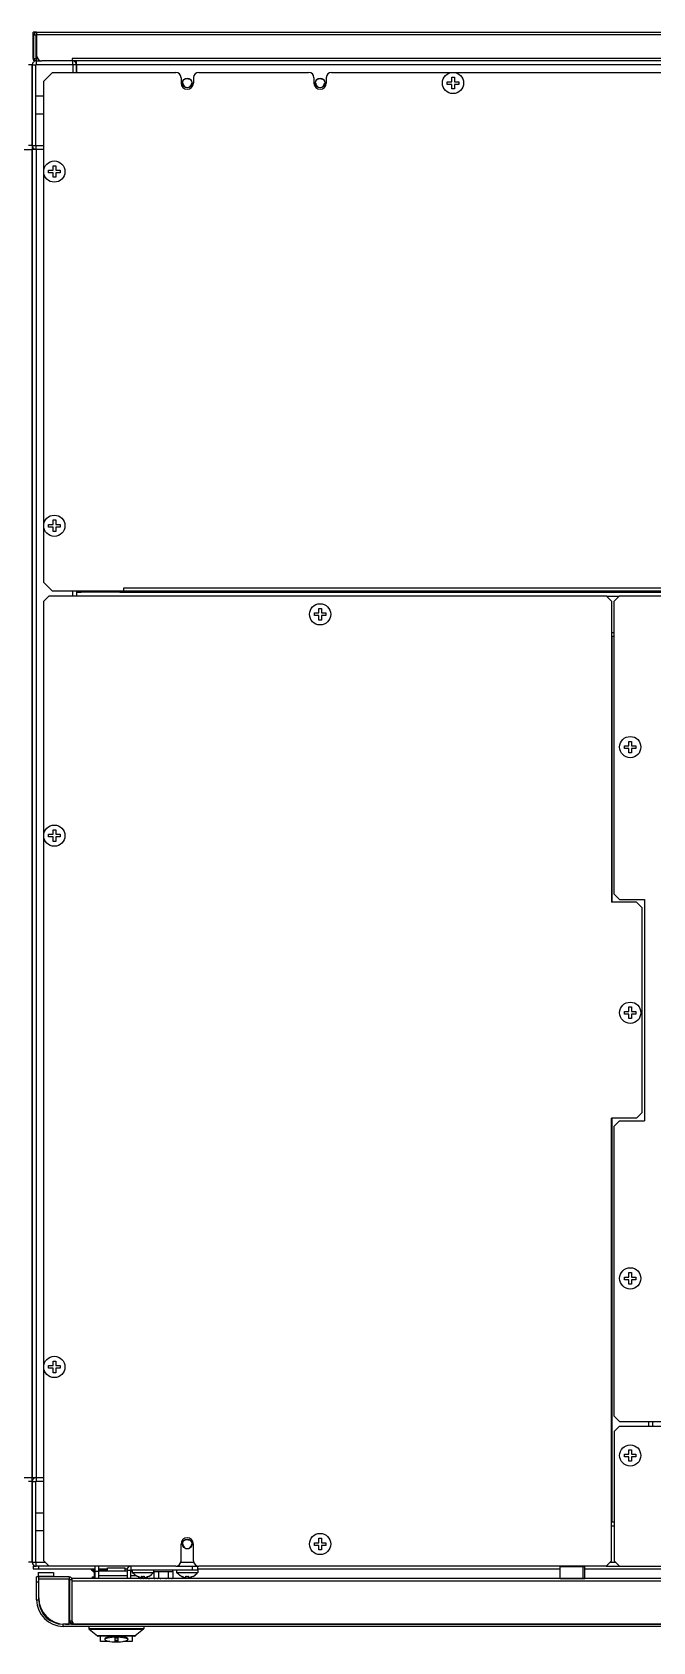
# Model space of a CAD drawing. Header units: millimetres. Extents: x 0 to 301, y -1 to 129.
# Drawn here: x 200.3 to 235.3, y -0.9 to 90 of the extents above; entities that cross this region are included whole.
import ezdxf

# ---------------------------------------------------------------- set-up
doc = ezdxf.new("R2010")
doc.units = ezdxf.units.MM
for name, color, linetype in [('2401-00300-M6-16HWMC_0', 7, 'Continuous'), ('2401-00329-M6-16TMHO_0', 7, 'Continuous'), ('2401-00340-S-M10-80HM_0', 7, 'Continuous'), ('2401-00460-M6-12PSTTHC_0', 7, 'Continuous'), ('2404-00056_0', 7, 'Continuous'), ('4204-00441-MS731-1_0', 7, 'Continuous'), ('4209-00048_0', 7, 'Continuous'), ('4209-00140_0', 7, 'Continuous'), ('4212-06586_0', 7, 'Continuous'), ('4212-06592_0', 7, 'Continuous'), ('4212-06603_1_0', 7, 'Continuous'), ('4212-06603_1_MIR_0', 7, 'Continuous'), ('4212-06741_0', 7, 'Continuous'), ('4212-14508_0', 7, 'Continuous'), ('4212-14509_0', 7, 'Continuous'), ('4212-14510_0', 7, 'Continuous'), ('4212-14511_0', 7, 'Continuous'), ('4212-14513_0', 7, 'Continuous'), ('4212-14515_0', 7, 'Continuous'), ('4212-14520_0', 7, 'Continuous'), ('4212-14521_0', 7, 'Continuous'), ('4212-14522_1_0', 7, 'Continuous'), ('4212-14522_2_0', 7, 'Continuous'), ('4212-14522_5_0', 7, 'Continuous'), ('4212-14522_6_0', 7, 'Continuous'), ('4212-14525_0', 7, 'Continuous'), ('4212-14529_0', 7, 'Continuous'), ('4212-14532_0', 7, 'Continuous'), ('4212-14541_0', 7, 'Continuous')]:
    doc.layers.add(name, color=color, linetype=linetype)

msp = doc.modelspace()

# ---------------------------------------------------------------- linework, layer by layer
at = {"layer": '2401-00300-M6-16HWMC_0', "color": 7, "linetype": 'Continuous'}
for p, q in [((206.472, 2.827), (206.472, 2.742)), ((206.505, 2.825), (206.505, 2.742)), ((206.505, 2.742), (206.517, 2.727)), ((206.772, 2.785), (206.772, 2.742)), ((207.14, 3.09), (207.153, 3.09)), ((207.153, 3.09), (207.153, 3.2)), ((207.153, 3.09), (208.227, 3.09)), ((207.155, 3.09), (207.155, 2.742)), ((207.155, 2.742), (207.167, 2.727)), ((207.422, 3.09), (207.422, 2.742)), ((207.958, 3.09), (207.958, 2.742)), ((208.226, 3.09), (208.226, 2.742)), ((208.227, 3.09), (208.227, 3.2)), ((207.177, 2.7), (207.2, 2.703))]:
    msp.add_line(p, q, dxfattribs=at)
for points in [[(206.407, 2.7), (206.416, 2.702), (206.431, 2.708), (206.445, 2.716), (206.46, 2.728), (206.472, 2.742)], [(206.472, 2.742), (206.497, 2.728), (206.525, 2.716), (206.532, 2.714)], [(206.517, 2.727), (206.531, 2.716), (206.546, 2.708), (206.561, 2.702), (206.57, 2.7)], [(206.707, 2.7), (206.716, 2.702), (206.731, 2.708), (206.745, 2.716), (206.76, 2.728), (206.772, 2.742)], [(206.772, 2.742), (206.797, 2.728), (206.825, 2.716), (206.854, 2.708), (206.884, 2.703), (206.903, 2.7)], [(207.167, 2.727), (207.181, 2.716), (207.196, 2.708), (207.211, 2.702), (207.22, 2.7)], [(207.357, 2.7), (207.366, 2.702), (207.381, 2.708), (207.395, 2.716), (207.41, 2.728), (207.422, 2.742)], [(207.422, 2.742), (207.447, 2.728), (207.475, 2.716), (207.504, 2.708), (207.534, 2.703), (207.553, 2.7)], [(207.827, 2.7), (207.846, 2.702), (207.875, 2.708), (207.905, 2.716), (207.933, 2.728), (207.958, 2.742)], [(207.958, 2.742), (207.97, 2.728), (207.984, 2.716), (207.999, 2.708), (208.013, 2.703), (208.023, 2.7)], [(208.199, 2.716), (208.213, 2.727), (208.226, 2.742)], [(208.16, 2.7), (208.169, 2.702), (208.184, 2.708), (208.199, 2.716)]]:
    msp.add_lwpolyline(points, dxfattribs=at)
for centre, start, end in [((206.605, 2.812), 214.94801, 247.56165), ((207.255, 2.812), 214.94801, 247.56165), ((208.126, 2.812), 292.43835, 325.05199)]:
    msp.add_arc(centre, 0.122, start, end, dxfattribs=at)
at = {"layer": '2401-00329-M6-16TMHO_0', "color": 7, "linetype": 'Continuous'}
for p, q in [((203.64, 3.215), (203.64, 3.175)), ((203.64, 3.175), (203.84, 3.175)), ((203.726, 3.093), (203.64, 3.175)), ((203.74, 3.081), (203.726, 3.093)), ((203.74, 3.085), (203.761, 3.067)), ((203.74, 3.081), (203.74, 3.085)), ((203.761, 3.067), (203.782, 3.049)), ((203.804, 3.032), (203.782, 3.05)), ((203.815, 3.024), (203.803, 3.033)), ((204.04, 3.175), (204.54, 3.175))]:
    msp.add_line(p, q, dxfattribs=at)
msp.add_lwpolyline([(203.74, 3.081), (203.689, 3.127), (203.64, 3.175)], dxfattribs=at)
at = {"layer": '2401-00340-S-M10-80HM_0', "color": 7, "linetype": 'Continuous'}
for p, q in [((200.94, 86.4), (200.49, 86.4)), ((200.94, 85.4), (200.49, 85.4)), ((200.94, 6.4), (200.49, 6.4)), ((200.94, 5.4), (200.49, 5.4))]:
    msp.add_line(p, q, dxfattribs=at)
at = {"layer": '2401-00460-M6-12PSTTHC_0', "color": 7, "linetype": 'Continuous'}
for p, q in [((223.965, 87.475), (224.115, 87.475)), ((223.965, 87.225), (223.965, 87.475)), ((224.115, 87.475), (224.115, 87.225)), ((208.788, 87.149), (208.771, 87.15)), ((208.79, 87.137), (208.771, 87.135)), ((208.904, 86.941), (208.893, 86.925)), ((209.176, 86.941), (209.187, 86.925)), ((209.29, 87.137), (209.309, 87.135)), ((209.292, 87.149), (209.309, 87.15)), ((216.288, 87.149), (216.271, 87.15)), ((216.29, 87.137), (216.271, 87.135)), ((216.404, 86.941), (216.393, 86.925)), ((216.676, 86.941), (216.687, 86.925)), ((216.79, 87.137), (216.809, 87.135)), ((216.792, 87.149), (216.809, 87.15)), ((223.715, 87.225), (223.965, 87.225)), ((223.715, 87.075), (223.715, 87.225)), ((223.965, 87.075), (223.715, 87.075)), ((223.965, 86.825), (223.965, 87.075)), ((224.115, 86.825), (223.965, 86.825)), ((224.115, 87.225), (224.365, 87.225)), ((224.365, 87.075), (224.115, 87.075)), ((224.115, 87.075), (224.115, 86.825)), ((224.365, 87.225), (224.365, 87.075)), ((201.215, 82.225), (201.465, 82.225)), ((201.215, 82.075), (201.215, 82.225)), ((201.465, 82.075), (201.215, 82.075)), ((201.465, 82.475), (201.615, 82.475)), ((201.465, 82.225), (201.465, 82.475)), ((201.465, 81.825), (201.465, 82.075)), ((201.615, 81.825), (201.465, 81.825)), ((201.615, 82.475), (201.615, 82.225)), ((201.615, 82.225), (201.865, 82.225)), ((201.865, 82.075), (201.615, 82.075)), ((201.615, 82.075), (201.615, 81.825)), ((201.865, 82.225), (201.865, 82.075)), ((201.215, 62.225), (201.465, 62.225)), ((201.215, 62.075), (201.215, 62.225)), ((201.465, 62.075), (201.215, 62.075)), ((201.465, 62.475), (201.615, 62.475)), ((201.465, 62.225), (201.465, 62.475)), ((201.465, 61.825), (201.465, 62.075)), ((201.615, 61.825), (201.465, 61.825)), ((201.615, 62.475), (201.615, 62.225)), ((201.615, 62.225), (201.865, 62.225)), ((201.865, 62.075), (201.615, 62.075)), ((201.615, 62.075), (201.615, 61.825)), ((201.865, 62.225), (201.865, 62.075)), ((216.465, 57.475), (216.615, 57.475)), ((216.465, 57.225), (216.465, 57.475)), ((216.615, 57.475), (216.615, 57.225)), ((216.215, 57.225), (216.465, 57.225)), ((216.215, 57.075), (216.215, 57.225)), ((216.465, 57.075), (216.215, 57.075)), ((216.465, 56.825), (216.465, 57.075)), ((216.615, 56.825), (216.465, 56.825)), ((216.615, 57.225), (216.865, 57.225)), ((216.865, 57.075), (216.615, 57.075)), ((216.615, 57.075), (216.615, 56.825)), ((216.865, 57.225), (216.865, 57.075)), ((233.715, 49.725), (233.965, 49.725)), ((233.715, 49.575), (233.715, 49.725)), ((233.965, 49.575), (233.715, 49.575)), ((233.965, 49.975), (234.115, 49.975)), ((233.965, 49.725), (233.965, 49.975)), ((233.965, 49.325), (233.965, 49.575)), ((234.115, 49.325), (233.965, 49.325)), ((234.115, 49.975), (234.115, 49.725)), ((234.115, 49.725), (234.365, 49.725)), ((234.365, 49.575), (234.115, 49.575)), ((234.115, 49.575), (234.115, 49.325)), ((234.365, 49.725), (234.365, 49.575)), ((201.215, 44.725), (201.465, 44.725)), ((201.215, 44.575), (201.215, 44.725)), ((201.465, 44.575), (201.215, 44.575)), ((201.465, 44.975), (201.615, 44.975)), ((201.465, 44.725), (201.465, 44.975)), ((201.465, 44.325), (201.465, 44.575)), ((201.615, 44.975), (201.615, 44.725)), ((201.615, 44.725), (201.865, 44.725)), ((201.865, 44.575), (201.615, 44.575)), ((201.615, 44.575), (201.615, 44.325)), ((201.865, 44.725), (201.865, 44.575)), ((201.615, 44.325), (201.465, 44.325)), ((233.715, 34.725), (233.965, 34.725)), ((233.715, 34.575), (233.715, 34.725)), ((233.965, 34.575), (233.715, 34.575)), ((233.965, 34.975), (234.115, 34.975)), ((233.965, 34.725), (233.965, 34.975)), ((233.965, 34.325), (233.965, 34.575)), ((234.115, 34.975), (234.115, 34.725)), ((234.115, 34.725), (234.365, 34.725)), ((234.365, 34.575), (234.115, 34.575)), ((234.115, 34.575), (234.115, 34.325)), ((234.365, 34.725), (234.365, 34.575)), ((234.115, 34.325), (233.965, 34.325)), ((233.715, 19.725), (233.965, 19.725)), ((233.715, 19.575), (233.715, 19.725)), ((233.965, 19.575), (233.715, 19.575)), ((233.965, 19.975), (234.115, 19.975)), ((233.965, 19.725), (233.965, 19.975)), ((233.965, 19.325), (233.965, 19.575)), ((234.115, 19.325), (233.965, 19.325)), ((234.115, 19.975), (234.115, 19.725)), ((234.115, 19.725), (234.365, 19.725)), ((234.365, 19.575), (234.115, 19.575)), ((234.115, 19.575), (234.115, 19.325)), ((234.365, 19.725), (234.365, 19.575)), ((201.215, 14.725), (201.465, 14.725)), ((201.215, 14.575), (201.215, 14.725)), ((201.465, 14.575), (201.215, 14.575)), ((201.465, 14.975), (201.615, 14.975)), ((201.465, 14.725), (201.465, 14.975)), ((201.465, 14.325), (201.465, 14.575)), ((201.615, 14.975), (201.615, 14.725)), ((201.615, 14.725), (201.865, 14.725)), ((201.865, 14.575), (201.615, 14.575)), ((201.615, 14.575), (201.615, 14.325)), ((201.865, 14.725), (201.865, 14.575)), ((201.615, 14.325), (201.465, 14.325)), ((233.715, 9.725), (233.965, 9.725)), ((233.715, 9.575), (233.715, 9.725)), ((233.965, 9.575), (233.715, 9.575)), ((233.965, 9.975), (234.115, 9.975)), ((233.965, 9.725), (233.965, 9.975)), ((233.965, 9.325), (233.965, 9.575)), ((234.115, 9.325), (233.965, 9.325)), ((234.115, 9.975), (234.115, 9.725)), ((234.115, 9.725), (234.365, 9.725)), ((234.365, 9.575), (234.115, 9.575)), ((234.115, 9.575), (234.115, 9.325)), ((234.365, 9.725), (234.365, 9.575)), ((208.788, 4.649), (208.771, 4.65)), ((208.79, 4.637), (208.771, 4.635)), ((209.29, 4.637), (209.309, 4.635)), ((209.292, 4.649), (209.309, 4.65)), ((216.215, 4.725), (216.465, 4.725)), ((216.215, 4.575), (216.215, 4.725)), ((216.465, 4.575), (216.215, 4.575)), ((216.465, 4.975), (216.615, 4.975)), ((216.465, 4.725), (216.465, 4.975)), ((216.465, 4.325), (216.465, 4.575)), ((216.615, 4.975), (216.615, 4.725)), ((216.615, 4.725), (216.865, 4.725)), ((216.865, 4.575), (216.615, 4.575)), ((216.615, 4.575), (216.615, 4.325)), ((216.865, 4.725), (216.865, 4.575)), ((208.904, 4.441), (208.893, 4.425)), ((208.94, 4.4), (209.14, 4.4)), ((209.147, 4.415), (209.125, 4.4)), ((209.136, 4.398), (209.136, 4.4)), ((209.176, 4.441), (209.187, 4.425)), ((216.615, 4.325), (216.465, 4.325)), ((205.94, 3.2), (205.94, 3.04)), ((205.94, 3.04), (207.14, 3.04)), ((206.003, 2.979), (205.94, 3.04)), ((206.065, 2.925), (206.003, 2.979)), ((206.099, 2.899), (206.045, 2.942)), ((206.128, 2.878), (206.065, 2.925)), ((206.156, 2.859), (206.099, 2.899)), ((206.189, 2.838), (206.128, 2.878)), ((206.215, 2.824), (206.156, 2.859)), ((206.215, 2.824), (206.189, 2.838)), ((206.217, 2.827), (206.215, 2.828)), ((206.215, 2.824), (206.215, 2.828)), ((206.373, 2.763), (206.39, 2.759)), ((206.388, 2.759), (206.405, 2.756)), ((206.404, 2.756), (206.419, 2.753)), ((206.419, 2.753), (206.435, 2.75)), ((206.434, 2.75), (206.45, 2.748)), ((206.45, 2.748), (206.465, 2.746)), ((206.465, 2.746), (206.465, 2.828)), ((206.615, 2.828), (206.615, 2.746)), ((206.615, 2.746), (206.63, 2.748)), ((206.646, 2.75), (206.63, 2.748)), ((206.645, 2.75), (206.661, 2.753)), ((206.661, 2.753), (206.676, 2.756)), ((206.675, 2.756), (206.692, 2.759)), ((206.69, 2.759), (206.707, 2.763)), ((206.836, 2.813), (206.865, 2.828)), ((206.865, 2.824), (206.924, 2.859)), ((206.865, 2.824), (206.891, 2.838)), ((206.865, 2.828), (206.865, 2.824)), ((206.891, 2.838), (206.952, 2.878)), ((206.924, 2.859), (206.981, 2.899)), ((206.952, 2.878), (207.015, 2.925)), ((206.981, 2.899), (207.035, 2.942)), ((207.015, 2.925), (207.077, 2.979)), ((207.077, 2.979), (207.14, 3.04)), ((207.14, 3.2), (207.14, 3.04)), ((208.44, 3.2), (208.44, 3.04)), ((208.44, 3.04), (209.64, 3.04)), ((208.503, 2.979), (208.44, 3.04)), ((208.565, 2.925), (208.503, 2.979)), ((208.599, 2.899), (208.545, 2.942)), ((208.628, 2.878), (208.565, 2.925)), ((208.656, 2.859), (208.599, 2.899)), ((208.689, 2.838), (208.628, 2.878)), ((208.715, 2.824), (208.656, 2.859)), ((208.715, 2.824), (208.689, 2.838)), ((208.717, 2.827), (208.715, 2.828)), ((208.715, 2.824), (208.715, 2.828)), ((208.873, 2.763), (208.89, 2.759)), ((208.888, 2.759), (208.905, 2.756)), ((208.904, 2.756), (208.919, 2.753)), ((208.919, 2.753), (208.935, 2.75)), ((208.934, 2.75), (208.95, 2.748)), ((208.95, 2.748), (208.965, 2.746)), ((208.965, 2.746), (208.965, 2.828)), ((209.115, 2.828), (209.115, 2.746)), ((209.115, 2.746), (209.13, 2.748)), ((209.146, 2.75), (209.13, 2.748)), ((209.145, 2.75), (209.161, 2.753)), ((209.161, 2.753), (209.176, 2.756)), ((209.175, 2.756), (209.192, 2.759)), ((209.19, 2.759), (209.207, 2.763)), ((209.336, 2.813), (209.365, 2.828)), ((209.365, 2.824), (209.424, 2.859)), ((209.365, 2.824), (209.391, 2.838)), ((209.365, 2.828), (209.365, 2.824)), ((209.391, 2.838), (209.452, 2.878)), ((209.424, 2.859), (209.481, 2.899)), ((209.452, 2.878), (209.515, 2.925)), ((209.481, 2.899), (209.535, 2.942)), ((209.515, 2.925), (209.577, 2.979)), ((209.577, 2.979), (209.64, 3.04)), ((209.64, 3.2), (209.64, 3.04))]:
    msp.add_line(p, q, dxfattribs=at)
for points in [[(208.862, 87.352), (208.884, 87.364), (208.941, 87.385), (208.995, 87.397), (209.047, 87.4), (209.098, 87.395), (209.149, 87.382), (209.202, 87.361), (209.217, 87.353)], [(216.362, 87.352), (216.384, 87.364), (216.441, 87.385), (216.495, 87.397), (216.547, 87.4), (216.598, 87.395), (216.649, 87.382), (216.702, 87.361), (216.717, 87.353)], [(208.97, 86.89), (208.929, 86.919), (208.881, 86.963), (208.844, 87.011), (208.816, 87.062), (208.795, 87.117), (208.783, 87.178), (208.78, 87.221)], [(209.3, 87.221), (209.297, 87.173), (209.282, 87.108), (209.26, 87.052), (209.23, 87.002), (209.193, 86.957), (209.147, 86.915), (209.11, 86.89)], [(216.47, 86.89), (216.429, 86.919), (216.381, 86.963), (216.344, 87.011), (216.316, 87.062), (216.295, 87.117), (216.283, 87.178), (216.28, 87.221)], [(216.8, 87.221), (216.797, 87.173), (216.782, 87.108), (216.76, 87.052), (216.73, 87.002), (216.693, 86.957), (216.647, 86.915), (216.61, 86.89)], [(208.956, 4.4), (208.929, 4.419), (208.881, 4.463), (208.844, 4.511), (208.816, 4.562), (208.795, 4.617), (208.783, 4.678), (208.78, 4.721)], [(208.862, 4.852), (208.884, 4.864), (208.941, 4.885), (208.995, 4.897), (209.047, 4.9), (209.098, 4.895), (209.149, 4.882), (209.202, 4.861), (209.217, 4.853)], [(209.3, 4.721), (209.297, 4.673), (209.282, 4.608), (209.26, 4.552), (209.23, 4.502), (209.193, 4.457), (209.147, 4.415)], [(206.045, 2.942), (205.992, 2.989), (205.94, 3.04)], [(206.215, 2.828), (206.244, 2.813), (206.27, 2.801), (206.293, 2.791), (206.315, 2.782), (206.336, 2.775), (206.355, 2.768), (206.375, 2.763)], [(206.358, 2.767), (206.34, 2.773), (206.321, 2.78), (206.3, 2.788), (206.278, 2.797), (206.256, 2.807), (206.24, 2.815)], [(206.465, 2.828), (206.484, 2.826), (206.503, 2.825), (206.522, 2.824), (206.541, 2.824), (206.559, 2.824), (206.578, 2.825), (206.596, 2.826), (206.615, 2.828)], [(206.705, 2.763), (206.722, 2.767), (206.74, 2.773), (206.759, 2.78), (206.78, 2.788), (206.802, 2.797), (206.824, 2.807), (206.84, 2.815)], [(206.836, 2.813), (206.81, 2.801), (206.787, 2.791), (206.765, 2.782), (206.744, 2.775), (206.725, 2.768), (206.707, 2.763)], [(207.035, 2.942), (207.088, 2.989), (207.14, 3.04)], [(208.545, 2.942), (208.492, 2.989), (208.44, 3.04)], [(208.715, 2.828), (208.744, 2.813), (208.77, 2.801), (208.793, 2.791), (208.815, 2.782), (208.836, 2.775), (208.855, 2.768), (208.875, 2.763)], [(208.858, 2.767), (208.84, 2.773), (208.821, 2.78), (208.8, 2.788), (208.778, 2.797), (208.756, 2.807), (208.74, 2.815)], [(208.965, 2.828), (208.984, 2.826), (209.003, 2.825), (209.022, 2.824), (209.041, 2.824), (209.059, 2.824), (209.078, 2.825), (209.096, 2.826), (209.115, 2.828)], [(209.205, 2.763), (209.222, 2.767), (209.24, 2.773), (209.259, 2.78), (209.28, 2.788), (209.302, 2.797), (209.324, 2.807), (209.34, 2.815)], [(209.336, 2.813), (209.31, 2.801), (209.287, 2.791), (209.265, 2.782), (209.244, 2.775), (209.225, 2.768), (209.207, 2.763)], [(209.535, 2.942), (209.588, 2.989), (209.64, 3.04)]]:
    msp.add_lwpolyline(points, dxfattribs=at)
for centre in [(224.04, 87.15), (201.54, 82.15), (201.54, 62.15), (216.54, 57.15), (234.04, 49.65), (201.54, 44.65), (234.04, 34.65), (234.04, 19.65), (201.54, 14.65), (234.04, 9.65), (216.54, 4.65)]:
    msp.add_circle(centre, 0.6, dxfattribs=at)
for centre, start, end in [((209.04, 87.15), 183.09066, 236.90934), ((209.04, 87.15), 303.09069, 356.90931), ((216.54, 87.15), 183.09066, 236.90934), ((216.54, 87.15), 303.09069, 356.90931), ((209.04, 4.65), 183.09066, 236.90934), ((209.04, 4.65), 303.09069, 356.90931)]:
    msp.add_arc(centre, 0.25, start, end, dxfattribs=at)
at = {"layer": '2404-00056_0', "color": 7, "linetype": 'Continuous'}
for p, q in [((203.59, 3.25), (203.59, 3.215)), ((203.84, 3.215), (203.59, 3.215)), ((204.54, 3.215), (204.04, 3.215))]:
    msp.add_line(p, q, dxfattribs=at)
at = {"layer": '4204-00441-MS731-1_0', "color": 7, "linetype": 'Continuous'}
for p, q in [((203.69, 2.8), (203.815, 2.8)), ((203.69, 2.7), (203.69, 2.8)), ((204.54, 3.3), (205.54, 3.3)), ((204.54, 3.12), (204.54, 3.3)), ((205.54, 3.12), (205.54, 3.3)), ((203.49, 0), (203.49, -0.126)), ((206.59, 0), (206.59, -0.126)), ((203.49, -0.126), (206.59, -0.126)), ((203.509, -0.165), (206.571, -0.165)), ((203.509, -0.165), (203.976, -0.539)), ((206.104, -0.539), (203.976, -0.539)), ((206.072, -0.55), (204.008, -0.55)), ((204.14, -0.85), (204.14, -0.55)), ((204.672, -0.85), (204.14, -0.85)), ((204.39, -0.696), (204.39, -0.745)), ((204.409, -0.715), (204.39, -0.745)), ((204.965, -0.647), (205.115, -0.647)), ((204.965, -0.843), (204.965, -0.647)), ((205.115, -0.794), (204.965, -0.794)), ((205.115, -0.843), (204.965, -0.843)), ((205.115, -0.647), (205.115, -0.843)), ((205.94, -0.85), (205.433, -0.85)), ((205.69, -0.745), (205.671, -0.715)), ((205.69, -0.696), (205.69, -0.745)), ((205.94, -0.55), (205.94, -0.85)), ((206.571, -0.165), (206.104, -0.539))]:
    msp.add_line(p, q, dxfattribs=at)
for points in [[(205.69, -0.696), (205.674, -0.668), (205.626, -0.641), (205.548, -0.617), (205.445, -0.596), (205.322, -0.581), (205.185, -0.572), (205.04, -0.569), (204.895, -0.572), (204.758, -0.581), (204.635, -0.596), (204.532, -0.617), (204.454, -0.641), (204.406, -0.668), (204.39, -0.696)], [(204.39, -0.745), (204.409, -0.776), (204.464, -0.804), (204.553, -0.83), (204.671, -0.85)], [(205.671, -0.715), (205.616, -0.686), (205.527, -0.66), (205.409, -0.64), (205.27, -0.626), (205.118, -0.618), (204.962, -0.618), (204.81, -0.626), (204.671, -0.64), (204.553, -0.66), (204.464, -0.686), (204.409, -0.715)], [(204.671, -0.85), (204.81, -0.864), (204.962, -0.872), (205.118, -0.872), (205.27, -0.864)], [(205.27, -0.864), (205.409, -0.85), (205.527, -0.83), (205.616, -0.804), (205.671, -0.776), (205.69, -0.745)]]:
    msp.add_lwpolyline(points, dxfattribs=at)
for centre, start, end in [((203.54, -0.126), 180, 231.34019), ((203.99, -0.5), 195.27416, 270), ((204.008, -0.5), 231.34019, 270), ((206.072, -0.5), 270, 308.65981), ((206.09, -0.5), 270, 344.72584), ((206.54, -0.126), 308.65981, 0)]:
    msp.add_arc(centre, 0.05, start, end, dxfattribs=at)
at = {"layer": '4209-00048_0', "color": 7, "linetype": 'Continuous'}
for p, q in [((200.62, 3.04), (201.5, 3.04)), ((200.62, 3.04), (200.62, 2.81)), ((201.5, 2.81), (200.62, 2.81)), ((200.63, 3.05), (201.49, 3.05)), ((201.5, 3.04), (201.5, 2.81))]:
    msp.add_line(p, q, dxfattribs=at)
for centre, start, end in [((200.63, 3.04), 90, 180), ((200.63, 2.81), 180, 270), ((201.49, 3.04), 0, 90), ((201.49, 2.81), 270, 0)]:
    msp.add_arc(centre, 0.01, start, end, dxfattribs=at)
at = {"layer": '4209-00140_0', "color": 7, "linetype": 'Continuous'}
for p, q in [((230.08, 3.39), (231.38, 3.39)), ((230.08, 2.71), (230.08, 3.39)), ((231.38, 3.39), (231.48, 3.39)), ((231.38, 2.71), (231.38, 3.39)), ((231.48, 2.71), (231.48, 3.39)), ((230.08, 2.71), (231.38, 2.71)), ((231.38, 2.71), (231.48, 2.71))]:
    msp.add_line(p, q, dxfattribs=at)
for centre, start, end in [((230.09, 3.39), 90, 180), ((231.37, 3.39), 0, 90), ((231.47, 3.39), 0, 90), ((230.09, 2.71), 180, 270), ((231.37, 2.71), 270, 0), ((231.47, 2.71), 270, 0)]:
    msp.add_arc(centre, 0.01, start, end, dxfattribs=at)
at = {"layer": '4212-06586_0', "color": 7, "linetype": 'Continuous'}
for p, q in [((199.64, 83.4), (200.29, 83.4)), ((200.94, 83.4), (200.29, 83.4)), ((200.29, 83.4), (200.29, 8.4)), ((200.29, 8.4), (200.29, 83.4)), ((200.51, 83.4), (200.51, 8.4)), ((202.57, 58.45), (202.57, 58.2)), ((202.79, 58.45), (202.79, 58.4)), ((199.64, 8.4), (200.29, 8.4)), ((200.29, 8.4), (200.94, 8.4))]:
    msp.add_line(p, q, dxfattribs=at)
at = {"layer": '4212-06592_0', "color": 7, "linetype": 'Continuous'}
for p, q in [((200.29, 88.18), (200.09, 88.18)), ((200.29, 88.18), (200.49, 88.18)), ((200.29, 88.18), (200.29, 83.62)), ((200.29, 83.62), (200.29, 88.18)), ((200.49, 83.62), (200.49, 88.18)), ((200.51, 88.4), (200.84, 88.4)), ((200.51, 88.4), (200.51, 88.2)), ((200.51, 88.2), (202.57, 88.2)), ((202.54, 88.4), (202.57, 88.4)), ((202.57, 88.4), (202.57, 88.2)), ((202.79, 88.18), (202.59, 88.18)), ((202.59, 88.18), (202.59, 87.75)), ((202.79, 88.18), (202.79, 87.75)), ((200.29, 83.62), (200.09, 83.62)), ((200.29, 83.62), (200.49, 83.62)), ((200.94, 83.6), (200.51, 83.6)), ((200.51, 83.4), (200.51, 83.6)), ((200.94, 83.4), (200.51, 83.4)), ((200.51, 8.4), (200.94, 8.4)), ((200.51, 8.4), (200.51, 8.2)), ((200.51, 8.2), (200.94, 8.2)), ((200.29, 8.18), (200.09, 8.18)), ((200.29, 8.18), (200.49, 8.18)), ((200.29, 8.18), (200.29, 3.62)), ((200.29, 3.62), (200.29, 8.18)), ((200.49, 3.62), (200.49, 8.18)), ((200.29, 3.62), (200.09, 3.62)), ((200.29, 3.62), (200.49, 3.62)), ((201.04, 3.6), (200.51, 3.6)), ((200.51, 3.4), (200.51, 3.6)), ((201.24, 3.4), (200.51, 3.4))]:
    msp.add_line(p, q, dxfattribs=at)
for centre, radius, start, end in [((200.51, 88.18), 0.22, 90, 180), ((200.51, 88.18), 0.02, 90, 180), ((202.57, 88.18), 0.22, 0, 90), ((202.57, 88.18), 0.02, 0, 90), ((200.51, 83.62), 0.22, 180, 270), ((200.51, 83.62), 0.02, 180, 270), ((200.51, 8.18), 0.22, 90, 180), ((200.51, 8.18), 0.02, 90, 180), ((200.51, 3.62), 0.22, 180, 270), ((200.51, 3.62), 0.02, 180, 270)]:
    msp.add_arc(centre, radius, start, end, dxfattribs=at)
at = {"layer": '4212-06603_1_0', "color": 7, "linetype": 'Continuous'}
for p, q in [((200.29, 83.62), (200.29, 83.4)), ((200.29, 8.18), (200.29, 8.4))]:
    msp.add_line(p, q, dxfattribs=at)
at = {"layer": '4212-06603_1_MIR_0', "color": 7, "linetype": 'Continuous'}
for p, q in [((200.29, 83.62), (200.29, 83.4)), ((200.29, 8.18), (200.29, 8.4))]:
    msp.add_line(p, q, dxfattribs=at)
at = {"layer": '4212-06741_0', "color": 7, "linetype": 'Continuous'}
for p, q in [((203.84, 2.7), (203.84, 3.4)), ((204.04, 3.1), (203.84, 3.1)), ((204.04, 3.4), (204.04, 2.7)), ((205.64, 3.18), (205.84, 3.18)), ((205.64, 3.18), (205.64, 2.7)), ((205.84, 3.18), (205.84, 2.7)), ((205.86, 3.4), (205.86, 3.2)), ((205.86, 3.2), (209.64, 3.2)), ((209.34, 3.2), (209.34, 3.4)), ((209.64, 3.2), (209.64, 3.4))]:
    msp.add_line(p, q, dxfattribs=at)
for radius in [0.22, 0.02]:
    msp.add_arc((205.86, 3.18), radius, 90, 180, dxfattribs=at)
at = {"layer": '4212-14508_0', "color": 7, "linetype": 'Continuous'}
for p, q in [((233.14, 55.9), (232.99, 55.9)), ((233.01, 55.9), (233.01, 40.9)), ((233.01, 28.7), (233.01, 5.9)), ((235.07, 11.57), (235.07, 11.3)), ((235.29, 11.57), (235.29, 11.3)), ((232.99, 5.9), (233.14, 5.9))]:
    msp.add_line(p, q, dxfattribs=at)
at = {"layer": '4212-14509_0', "color": 7, "linetype": 'Continuous'}
for p, q in [((202.79, 87.75), (202.79, 88.4)), ((297.79, 88.18), (202.79, 88.18)), ((202.79, 58.4), (203.06, 58.4)), ((202.79, 58.4), (202.79, 58.2)), ((205.229, 58.4), (295.351, 58.4)), ((232.71, 58.18), (233.42, 58.18)), ((232.99, 56.12), (233.14, 56.12)), ((232.99, 5.68), (233.14, 5.68)), ((208.39, 3.4), (209.69, 3.4)), ((208.678, 3.62), (209.402, 3.62)), ((232.69, 3.4), (233.44, 3.4)), ((232.91, 3.62), (233.22, 3.62))]:
    msp.add_line(p, q, dxfattribs=at)
for centre in [(209.04, 87.15), (216.54, 87.15), (209.04, 4.65)]:
    msp.add_circle(centre, 0.27, dxfattribs=at)
at = {"layer": '4212-14510_0', "color": 7, "linetype": 'Continuous'}
for p, q in [((205.46, 58.45), (205.46, 58.4)), ((207.79, 58.4), (207.79, 58.45)), ((207.97, 58.4), (207.97, 58.45)), ((208.14, 58.4), (208.14, 58.45))]:
    msp.add_line(p, q, dxfattribs=at)
at = {"layer": '4212-14511_0', "color": 7, "linetype": 'Continuous'}
for p, q in [((201.44, 87.75), (200.94, 87.25)), ((201.44, 87.75), (208.39, 87.75)), ((208.69, 87.45), (208.69, 87.15)), ((209.39, 87.45), (209.39, 87.15)), ((209.69, 87.75), (215.89, 87.75)), ((216.19, 87.45), (216.19, 87.15)), ((216.89, 87.45), (216.89, 87.15)), ((217.19, 87.75), (290.89, 87.75)), ((200.94, 58.95), (200.94, 87.25)), ((200.94, 58.95), (201.44, 58.45)), ((299.14, 58.45), (201.44, 58.45)), ((295.14, 58.62), (205.44, 58.62)), ((205.44, 58.62), (205.44, 58.45))]:
    msp.add_line(p, q, dxfattribs=at)
for centre, radius, start, end in [((208.39, 87.45), 0.3, 0, 90), ((209.69, 87.45), 0.3, 90, 180), ((215.89, 87.45), 0.3, 0, 90), ((217.19, 87.45), 0.3, 90, 180), ((209.04, 87.15), 0.35, 180, 0), ((216.54, 87.15), 0.35, 180, 0)]:
    msp.add_arc(centre, radius, start, end, dxfattribs=at)
at = {"layer": '4212-14513_0', "color": 7, "linetype": 'Continuous'}
for p, q in [((203.06, 58.4), (203.06, 58.45)), ((205.229, 58.4), (203.06, 58.4)), ((204.99, 58.4), (204.99, 58.45)), ((205.29, 58.4), (205.29, 58.45))]:
    msp.add_line(p, q, dxfattribs=at)
msp.add_arc((203.06, 58.67), 0.27, 234.72411, 270, dxfattribs=at)
at = {"layer": '4212-14515_0', "color": 7, "linetype": 'Continuous'}
for p, q in [((233.44, 11.3), (233.14, 11)), ((233.14, 11), (233.14, 3.7)), ((233.44, 11.3), (299.34, 11.3)), ((233.14, 3.7), (233.44, 3.4)), ((233.44, 3.4), (283.39, 3.4))]:
    msp.add_line(p, q, dxfattribs=at)
at = {"layer": '4212-14520_0', "color": 7, "linetype": 'Continuous'}
for p, q in [((200.34, 88.54), (200.34, 90.02)), ((200.53, 90.02), (200.34, 90.02)), ((200.39, 89.88), (200.34, 89.88)), ((200.54, 89.88), (200.51, 89.88)), ((200.34, 88.54), (200.387, 88.54))]:
    msp.add_line(p, q, dxfattribs=at)
for centre, radius, end in [((200.64, 88.7), 0.3, 213.33394), ((200.48, 88.54), 0.14, 229.99439)]:
    msp.add_arc(centre, radius, 180, end, dxfattribs=at)
at = {"layer": '4212-14521_0', "color": 7, "linetype": 'Continuous'}
for p, q in [((233.44, 58.2), (233.14, 57.9)), ((233.44, 58.2), (299.34, 58.2)), ((233.14, 41.35), (233.14, 57.9)), ((233.14, 41.35), (233.44, 41.05)), ((233.44, 41.05), (234.84, 41.05)), ((234.84, 41.05), (234.84, 28.55)), ((233.44, 28.55), (233.14, 28.25)), ((233.14, 11.87), (233.14, 28.25)), ((233.44, 28.55), (234.84, 28.55)), ((233.14, 11.87), (233.44, 11.57)), ((233.44, 11.57), (299.34, 11.57))]:
    msp.add_line(p, q, dxfattribs=at)
at = {"layer": '4212-14522_1_0', "color": 7, "linetype": 'Continuous'}
for p, q in [((200.66, 2.8), (200.54, 2.8)), ((200.54, 1.5), (200.54, 2.8)), ((200.66, 2.5), (200.54, 2.5)), ((200.66, 1.5), (200.66, 2.5)), ((200.54, 1.5), (200.66, 1.5)), ((237.298, 0.12), (202.04, 0.12)), ((202.04, 0), (202.04, 0.12)), ((237.298, 0), (202.04, 0))]:
    msp.add_line(p, q, dxfattribs=at)
for radius in [1.5, 1.38]:
    msp.add_arc((202.04, 1.5), radius, 180, 270, dxfattribs=at)
at = {"layer": '4212-14522_2_0', "color": 7, "linetype": 'Continuous'}
for p, q in [((296.31, 2.7), (202.54, 2.7)), ((202.54, 2.638), (202.54, 2.7)), ((202.54, 0.2), (202.54, 2.587)), ((296.395, 2.56), (202.54, 2.56)), ((202.62, 0.12), (237.249, 0.12))]:
    msp.add_line(p, q, dxfattribs=at)
msp.add_arc((202.62, 0.2), 0.08, 180, 270, dxfattribs=at)
at = {"layer": '4212-14522_5_0', "color": 7, "linetype": 'Continuous'}
for p, q in [((202.37, 2.8), (200.66, 2.8)), ((200.66, 1.62), (200.66, 2.8)), ((202.37, 2.8), (202.37, 2.682)), ((202.37, 2.66), (200.66, 2.66)), ((202.37, 0.12), (202.37, 2.682)), ((202.54, 2.63), (202.42, 2.63)), ((202.42, 0.29), (202.42, 2.63)), ((202.54, 0.29), (202.54, 2.63)), ((202.16, 0.12), (202.37, 0.12)), ((202.54, 0.29), (202.42, 0.29)), ((202.59, 0.24), (202.59, 0.12))]:
    msp.add_line(p, q, dxfattribs=at)
for centre, radius, start, end in [((202.37, 2.63), 0.17, 0, 90), ((202.37, 2.63), 0.05, 0, 90), ((202.16, 1.62), 1.5, 180, 270), ((202.59, 0.29), 0.17, 180, 270), ((202.59, 0.29), 0.05, 180, 270)]:
    msp.add_arc(centre, radius, start, end, dxfattribs=at)
at = {"layer": '4212-14522_6_0', "color": 7, "linetype": 'Continuous'}
for p, q in [((203.84, 3.12), (203.815, 3.12)), ((203.815, 2.7), (203.815, 3.12)), ((203.84, 2.85), (203.815, 2.85)), ((205.64, 3.12), (204.04, 3.12)), ((205.64, 2.85), (204.04, 2.85)), ((205.94, 3.12), (205.84, 3.12)), ((206.171, 2.85), (205.84, 2.85)), ((206.315, 2.7), (206.315, 2.782))]:
    msp.add_line(p, q, dxfattribs=at)
at = {"layer": '4212-14525_0', "color": 7, "linetype": 'Continuous'}
for p, q in [((200.53, 90.02), (200.53, 89.9)), ((200.53, 90.02), (300.05, 90.02)), ((200.54, 90.02), (200.54, 88.7)), ((200.39, 88.4), (200.39, 89.88)), ((200.39, 89.88), (200.51, 89.88)), ((200.51, 88.54), (200.51, 89.88)), ((200.53, 89.9), (200.54, 89.9)), ((300.04, 89.88), (200.54, 89.88)), ((200.39, 88.54), (200.51, 88.54)), ((200.51, 88.4), (200.39, 88.4)), ((200.6, 88.52), (200.53, 88.52)), ((200.53, 88.4), (200.53, 88.52)), ((200.54, 88.52), (200.54, 88.7)), ((200.54, 88.54), (200.587, 88.54)), ((202.54, 88.4), (200.84, 88.4)), ((298.04, 88.54), (202.54, 88.54)), ((202.54, 88.54), (202.54, 88.4)), ((298.01, 88.4), (202.57, 88.4))]:
    msp.add_line(p, q, dxfattribs=at)
for centre, radius, start, end in [((200.53, 89.88), 0.14, 90, 180), ((200.53, 89.88), 0.02, 90, 180), ((200.53, 88.54), 0.14, 180, 261), ((200.53, 88.54), 0.02, 180, 270), ((200.84, 88.7), 0.3, 180, 270)]:
    msp.add_arc(centre, radius, start, end, dxfattribs=at)
at = {"layer": '4212-14529_0', "color": 7, "linetype": 'Continuous'}
for p, q in [((201.24, 58.2), (200.94, 57.9)), ((201.24, 58.2), (232.69, 58.2)), ((232.99, 57.9), (232.69, 58.2)), ((200.94, 3.7), (200.94, 57.9)), ((232.99, 57.9), (232.99, 40.9)), ((234.39, 40.9), (232.99, 40.9)), ((234.69, 40.6), (234.39, 40.9)), ((234.69, 40.6), (234.69, 29)), ((234.39, 28.7), (232.99, 28.7)), ((232.99, 3.7), (232.99, 28.7)), ((234.39, 28.7), (234.69, 29)), ((208.69, 3.7), (208.69, 4.65)), ((209.39, 3.7), (209.39, 4.65)), ((200.94, 3.7), (201.24, 3.4)), ((232.69, 3.4), (232.99, 3.7)), ((208.39, 3.4), (201.24, 3.4)), ((232.69, 3.4), (209.69, 3.4))]:
    msp.add_line(p, q, dxfattribs=at)
for centre, radius, start, end in [((209.04, 4.65), 0.35, 0, 180), ((208.39, 3.7), 0.3, 270, 0), ((209.69, 3.7), 0.3, 180, 270)]:
    msp.add_arc(centre, radius, start, end, dxfattribs=at)
at = {"layer": '4212-14532_0', "color": 7, "linetype": 'Continuous'}
for p, q in [((232.79, 58.4), (232.79, 58.45)), ((233.01, 58.4), (233.01, 58.45))]:
    msp.add_line(p, q, dxfattribs=at)
at = {"layer": '4212-14541_0', "color": 7, "linetype": 'Continuous'}
for p, q in [((200.34, 3.4), (200.504, 3.4)), ((200.34, 3.4), (200.34, 3.25)), ((200.34, 3.25), (203.84, 3.25)), ((200.64, 3.4), (200.64, 3.25)), ((204.04, 3.25), (204.54, 3.25)), ((205.54, 3.25), (205.654, 3.25)), ((209.64, 3.25), (230.08, 3.25)), ((231.48, 3.25), (240.925, 3.25))]:
    msp.add_line(p, q, dxfattribs=at)

doc.saveas('drawing.dxf')
